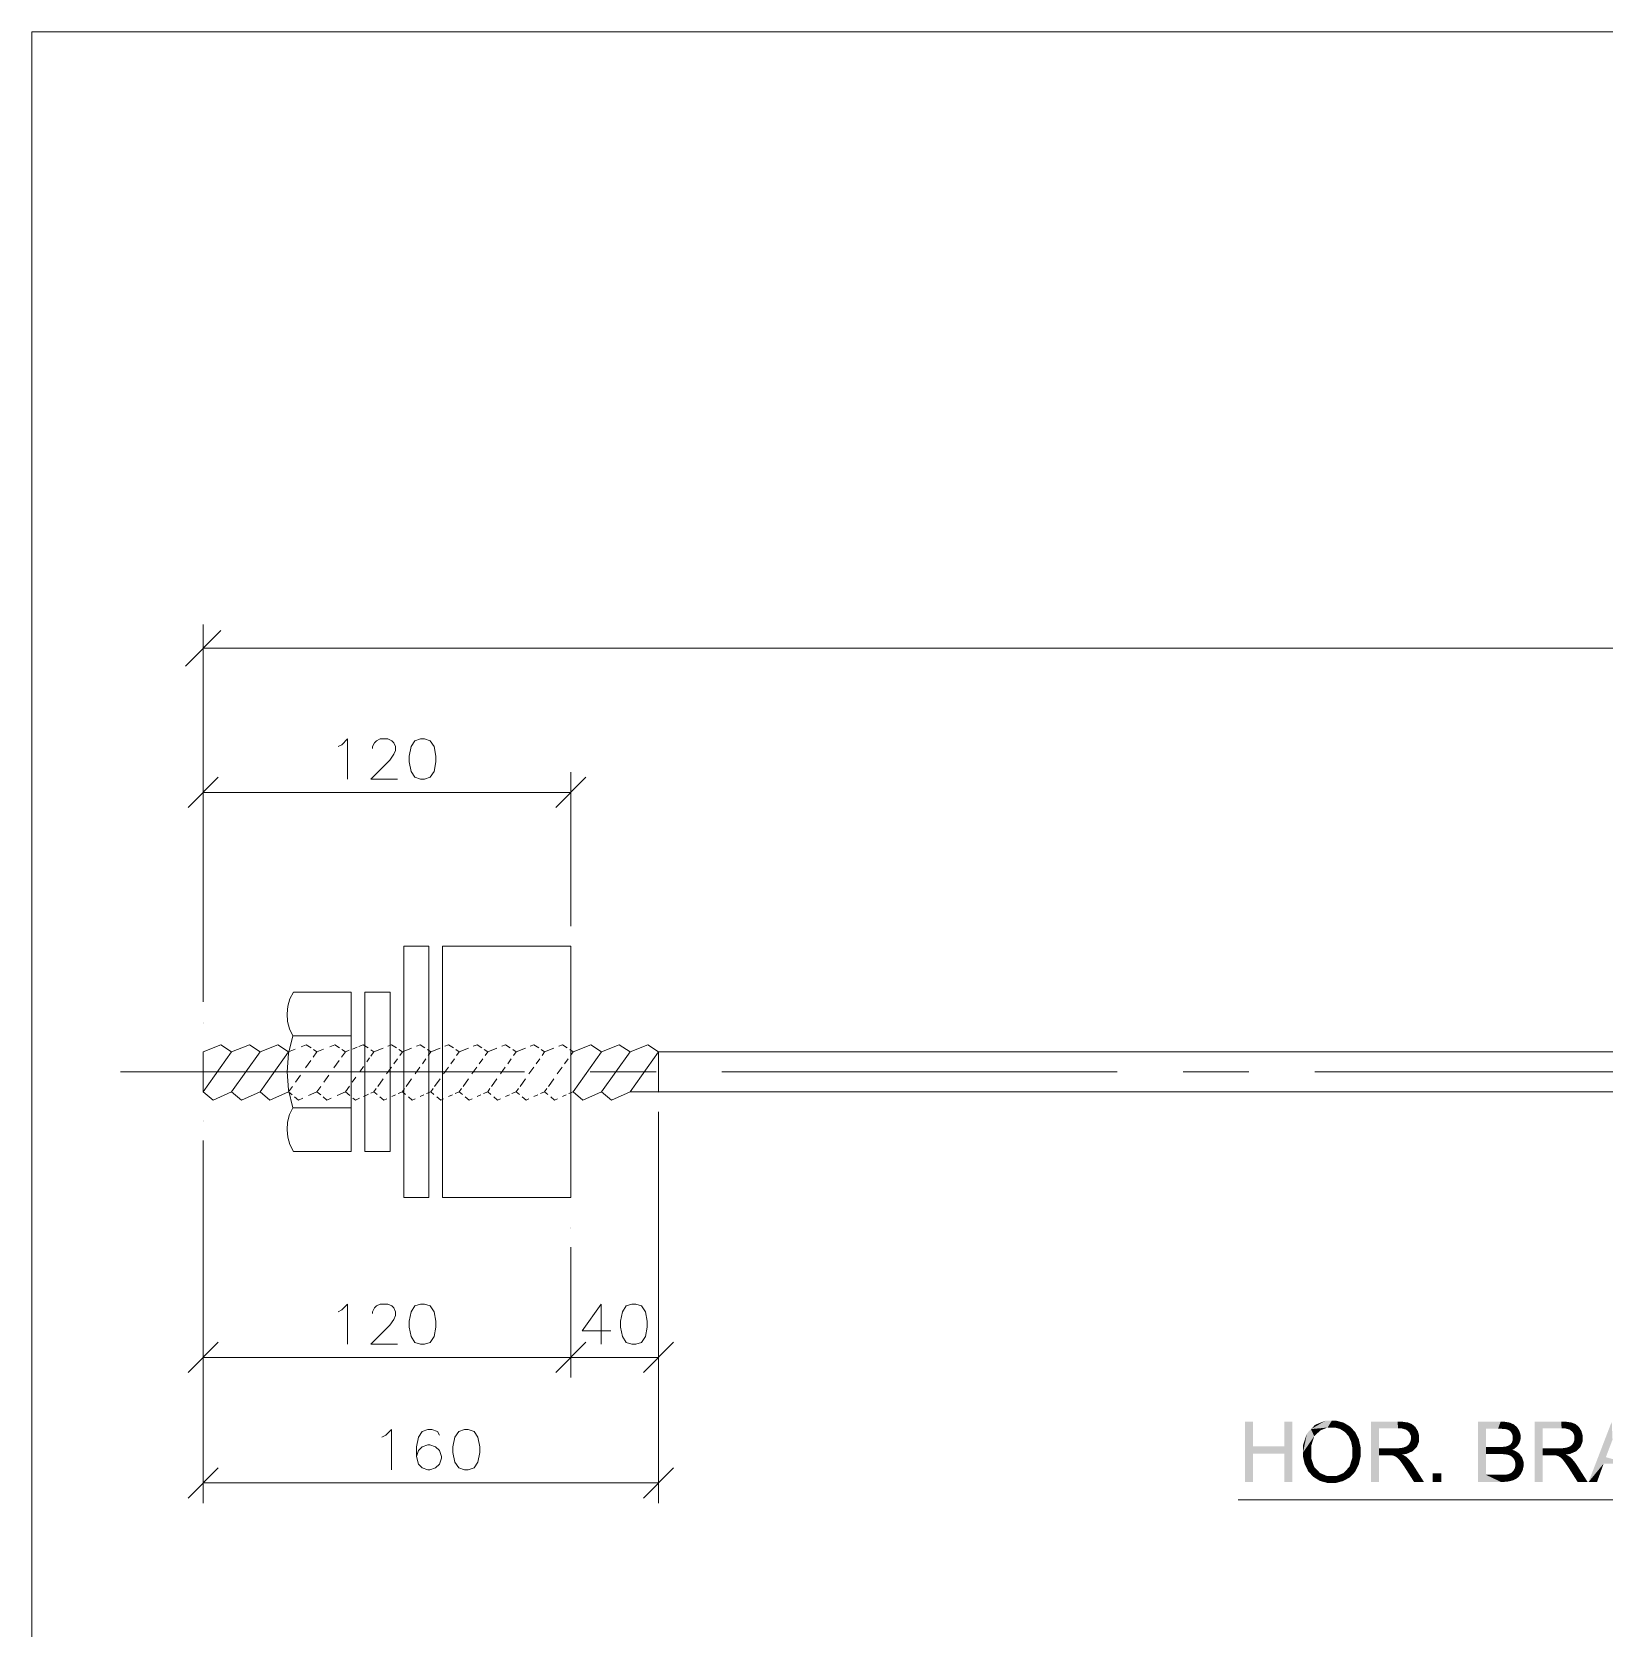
# Model space of a CAD drawing. Header units: millimetres. Extents: x 2 to 579, y 1 to 405.
# Drawn here: x 173.4 to 233.1, y 145.2 to 205.7 of the extents above; entities that cross this region are included whole.
import ezdxf

# ---------------------------------------------------------------- set-up
doc = ezdxf.new("R2010")
doc.units = ezdxf.units.MM
doc.linetypes.add('XKITLINE00', pattern=[0])
doc.layers.add('GraphicObject', color=6, linetype='Continuous', lineweight=0)
doc.layers.add('LinkedObject', color=7, linetype='Continuous', lineweight=0)

# ---------------------------------------------------------------- blocks, each defined once
blk = doc.blocks.new('*A3')
at = {"layer": 'GraphicObject', "color": 3, "linetype": 'XKITLINE00', "lineweight": 0}
for p, q in [((307.972, 205.737), (173.413, 205.737)), ((173.413, 205.737), (173.413, 66.784))]:
    blk.add_line(p, q, dxfattribs=at)
blk = doc.blocks.new('*A4')
at = {"layer": 'LinkedObject'}
for points in [[(219.755, 152.057), (219.454, 150.71), (219.454, 152.997)], [(219.755, 152.057), (219.454, 152.997), (219.755, 152.997)], [(221.246, 152.997), (220.945, 152.057), (220.945, 152.997)], [(220.945, 151.787), (220.945, 152.057), (221.246, 152.997)], [(220.945, 151.787), (221.246, 152.997), (221.246, 150.71)], [(221.961, 152.714), (221.656, 151.823), (221.809, 152.553)], [(222.083, 152.444), (221.656, 151.823), (221.961, 152.714)], [(222.509, 153.036), (221.961, 152.714), (222.114, 152.875)], [(222.751, 153.036), (221.961, 152.714), (222.509, 153.036)], [(222.591, 152.775), (221.961, 152.714), (222.751, 153.036)], [(222.315, 152.665), (221.961, 152.714), (222.591, 152.775)], [(221.961, 152.714), (222.315, 152.665), (222.199, 152.554)], [(222.083, 152.444), (221.961, 152.714), (222.199, 152.554)], [(222.591, 152.775), (222.751, 153.036), (222.752, 152.775)], [(222.751, 153.036), (222.865, 152.775), (222.752, 152.775)], [(223.194, 152.96), (222.751, 153.036), (222.909, 153.036)], [(223.321, 152.885), (222.751, 153.036), (223.194, 152.96)], [(223.069, 152.718), (222.751, 153.036), (223.321, 152.885)], [(222.865, 152.775), (222.751, 153.036), (223.069, 152.718)], [(223.069, 152.718), (223.321, 152.885), (223.16, 152.66)], [(223.321, 152.885), (223.251, 152.603), (223.16, 152.66)], [(223.251, 152.603), (223.321, 152.885), (223.389, 152.442)], [(223.642, 152.598), (223.321, 152.885), (223.448, 152.809)], [(223.709, 152.463), (223.321, 152.885), (223.642, 152.598)], [(223.389, 152.442), (223.321, 152.885), (223.709, 152.463)], [(224.54, 151.988), (224.238, 150.71), (224.238, 152.997)], [(224.238, 152.997), (224.54, 152.745), (224.54, 151.988)], [(225.262, 152.745), (224.238, 152.997), (225.25, 152.997)], [(224.54, 152.745), (224.238, 152.997), (225.262, 152.745)], [(225.25, 152.997), (225.389, 152.745), (225.262, 152.745)], [(225.635, 152.966), (225.25, 152.997), (225.402, 152.997)], [(225.714, 152.935), (225.25, 152.997), (225.635, 152.966)], [(225.575, 152.693), (225.25, 152.997), (225.714, 152.935)], [(225.389, 152.745), (225.25, 152.997), (225.575, 152.693)], [(225.714, 152.935), (225.634, 152.641), (225.575, 152.693)], [(225.793, 152.904), (225.634, 152.641), (225.714, 152.935)], [(225.634, 152.641), (225.793, 152.904), (225.693, 152.588)], [(225.693, 152.588), (225.793, 152.904), (225.968, 152.718)], [(225.968, 152.718), (225.752, 152.455), (225.693, 152.588)], [(226.015, 152.64), (225.752, 152.455), (225.968, 152.718)], [(225.968, 152.718), (225.793, 152.904), (225.92, 152.796)], [(228.299, 152.997), (228.601, 151.766), (228.299, 150.71)], [(228.601, 152.036), (228.601, 151.766), (228.299, 152.997)], [(228.299, 152.997), (228.601, 152.727), (228.601, 152.036)], [(229.059, 152.727), (228.299, 152.997), (229.158, 152.997)], [(228.601, 152.727), (228.299, 152.997), (229.059, 152.727)], [(229.059, 152.727), (229.158, 152.997), (229.183, 152.727)], [(229.158, 152.997), (229.357, 152.711), (229.183, 152.727)], [(229.289, 152.997), (229.357, 152.711), (229.158, 152.997)], [(229.499, 152.962), (229.357, 152.711), (229.289, 152.997)], [(229.357, 152.711), (229.499, 152.962), (229.408, 152.695)], [(229.408, 152.695), (229.499, 152.962), (229.459, 152.679)], [(229.459, 152.679), (229.499, 152.962), (229.578, 152.927)], [(229.578, 152.927), (229.537, 152.62), (229.459, 152.679)], [(229.658, 152.893), (229.537, 152.62), (229.578, 152.927)], [(229.782, 152.786), (229.537, 152.62), (229.658, 152.893)], [(229.827, 152.714), (229.537, 152.62), (229.782, 152.786)], [(229.537, 152.62), (229.827, 152.714), (229.564, 152.577)], [(229.827, 152.714), (229.592, 152.533), (229.564, 152.577)], [(229.592, 152.533), (229.827, 152.714), (229.619, 152.433)], [(229.619, 152.433), (229.827, 152.714), (229.916, 152.412)], [(229.916, 152.491), (229.827, 152.714), (229.871, 152.642)], [(229.916, 152.412), (229.827, 152.714), (229.916, 152.491)], [(230.749, 151.988), (230.447, 150.71), (230.447, 152.997)], [(230.447, 152.997), (230.749, 152.745), (230.749, 151.988)], [(231.471, 152.745), (230.447, 152.997), (231.459, 152.997)], [(230.749, 152.745), (230.447, 152.997), (231.471, 152.745)], [(231.459, 152.997), (231.598, 152.745), (231.471, 152.745)], [(231.844, 152.966), (231.459, 152.997), (231.612, 152.997)], [(231.923, 152.935), (231.459, 152.997), (231.844, 152.966)], [(231.784, 152.693), (231.459, 152.997), (231.923, 152.935)], [(231.598, 152.745), (231.459, 152.997), (231.784, 152.693)], [(231.923, 152.935), (231.843, 152.641), (231.784, 152.693)], [(232.002, 152.904), (231.843, 152.641), (231.923, 152.935)], [(231.843, 152.641), (232.002, 152.904), (231.902, 152.588)], [(231.902, 152.588), (232.002, 152.904), (232.177, 152.718)], [(232.177, 152.718), (231.961, 152.455), (231.902, 152.588)], [(232.224, 152.64), (231.961, 152.455), (232.177, 152.718)], [(232.177, 152.718), (232.002, 152.904), (232.129, 152.796)], [(233.375, 152.997), (233.405, 152.319), (232.497, 150.71)], [(219.755, 151.787), (219.454, 150.71), (219.755, 152.057)], [(219.755, 152.057), (220.945, 151.787), (219.755, 151.787)], [(220.945, 152.057), (220.945, 151.787), (219.755, 152.057)], [(221.809, 152.553), (221.656, 151.823), (221.656, 152.107)], [(221.967, 152.076), (221.656, 151.823), (222.083, 152.444)], [(221.656, 151.823), (221.967, 152.076), (221.967, 151.818)], [(223.389, 152.442), (223.709, 152.463), (223.437, 152.338)], [(223.709, 152.463), (223.484, 152.234), (223.437, 152.338)], [(223.484, 152.234), (223.709, 152.463), (223.531, 151.99)], [(223.531, 151.99), (223.709, 152.463), (223.842, 152.021)], [(223.842, 152.021), (223.709, 152.463), (223.775, 152.328)], [(225.572, 152.053), (225.905, 151.963), (225.513, 152.031)], [(225.905, 151.963), (225.572, 152.053), (225.661, 152.121)], [(225.691, 152.169), (225.905, 151.963), (225.661, 152.121)], [(225.721, 152.216), (225.905, 151.963), (225.691, 152.169)], [(225.721, 152.216), (226.063, 152.373), (225.905, 151.963)], [(225.752, 152.318), (226.063, 152.373), (225.721, 152.216)], [(226.063, 152.467), (225.752, 152.455), (226.015, 152.64)], [(226.063, 152.373), (225.752, 152.455), (226.063, 152.467)], [(225.752, 152.455), (226.063, 152.373), (225.752, 152.374)], [(226.063, 152.373), (225.752, 152.318), (225.752, 152.374)], [(225.905, 151.963), (226.063, 152.373), (225.984, 152.046)], [(225.984, 152.046), (226.063, 152.373), (226.063, 152.251)], [(229.342, 152.05), (229.597, 151.927), (229.198, 152.036)], [(229.386, 152.063), (229.677, 151.966), (229.342, 152.05)], [(229.597, 151.927), (229.342, 152.05), (229.677, 151.966)], [(229.444, 152.08), (229.677, 151.966), (229.386, 152.063)], [(229.531, 152.137), (229.677, 151.966), (229.444, 152.08)], [(229.837, 152.136), (229.531, 152.137), (229.59, 152.216)], [(229.797, 152.071), (229.531, 152.137), (229.837, 152.136)], [(229.677, 151.966), (229.531, 152.137), (229.797, 152.071)], [(229.59, 152.216), (229.916, 152.412), (229.837, 152.136)], [(229.619, 152.316), (229.916, 152.412), (229.59, 152.216)], [(229.916, 152.412), (229.619, 152.376), (229.619, 152.433)], [(229.619, 152.376), (229.916, 152.412), (229.619, 152.316)], [(229.837, 152.136), (229.916, 152.412), (229.877, 152.2)], [(229.877, 152.2), (229.916, 152.412), (229.916, 152.338)], [(231.781, 152.053), (232.115, 151.963), (231.722, 152.031)], [(232.115, 151.963), (231.781, 152.053), (231.87, 152.121)], [(231.9, 152.169), (232.115, 151.963), (231.87, 152.121)], [(231.93, 152.216), (232.115, 151.963), (231.9, 152.169)], [(231.93, 152.216), (232.272, 152.373), (232.115, 151.963)], [(231.961, 152.318), (232.272, 152.373), (231.93, 152.216)], [(232.272, 152.467), (231.961, 152.455), (232.224, 152.64)], [(232.272, 152.373), (231.961, 152.455), (232.272, 152.467)], [(231.961, 152.455), (232.272, 152.373), (231.961, 152.374)], [(232.272, 152.373), (231.961, 152.318), (231.961, 152.374)], [(232.115, 151.963), (232.272, 152.373), (232.193, 152.046)], [(232.193, 152.046), (232.272, 152.373), (232.272, 152.251)], [(232.497, 150.71), (233.405, 152.319), (233.153, 151.65)], [(219.454, 150.71), (219.755, 151.787), (219.755, 150.71)], [(220.945, 151.787), (221.246, 150.71), (220.945, 150.71)], [(221.656, 151.823), (221.967, 151.611), (221.656, 151.673)], [(221.967, 151.611), (221.656, 151.823), (221.967, 151.818)], [(221.656, 151.673), (221.967, 151.611), (221.721, 151.387)], [(221.721, 151.387), (221.967, 151.611), (221.787, 151.252)], [(221.787, 151.252), (221.967, 151.611), (222.078, 151.286)], [(223.421, 151.29), (223.842, 151.849), (223.702, 151.228)], [(223.531, 151.63), (223.842, 151.849), (223.421, 151.29)], [(223.531, 151.851), (223.842, 152.021), (223.842, 151.849)], [(223.531, 151.99), (223.842, 152.021), (223.531, 151.851)], [(223.842, 151.849), (223.531, 151.63), (223.531, 151.851)], [(223.702, 151.228), (223.842, 151.849), (223.772, 151.365)], [(223.772, 151.365), (223.842, 151.849), (223.842, 151.676)], [(224.54, 151.988), (224.54, 151.725), (224.238, 150.71)], [(224.238, 150.71), (224.54, 151.725), (224.54, 150.71)], [(224.89, 151.725), (224.54, 151.988), (225.189, 151.988)], [(224.54, 151.725), (224.54, 151.988), (224.89, 151.725)], [(224.89, 151.725), (225.189, 151.988), (224.948, 151.725)], [(224.948, 151.725), (225.189, 151.988), (225.033, 151.72)], [(225.033, 151.72), (225.189, 151.988), (225.058, 151.714)], [(225.058, 151.714), (225.189, 151.988), (225.093, 151.706)], [(225.093, 151.706), (225.189, 151.988), (225.162, 151.675)], [(225.162, 151.675), (225.189, 151.988), (225.293, 151.988)], [(225.162, 151.675), (225.293, 151.988), (225.196, 151.654)], [(225.293, 151.988), (225.42, 151.75), (225.196, 151.654)], [(225.196, 151.654), (225.42, 151.75), (225.23, 151.632)], [(225.42, 151.75), (225.307, 151.555), (225.23, 151.632)], [(225.455, 152.01), (225.42, 151.75), (225.293, 151.988)], [(225.48, 151.722), (225.307, 151.555), (225.42, 151.75)], [(225.307, 151.555), (225.48, 151.722), (225.35, 151.501)], [(225.35, 151.501), (225.48, 151.722), (225.392, 151.446)], [(225.392, 151.446), (225.48, 151.722), (225.602, 151.637)], [(225.602, 151.637), (225.501, 151.289), (225.392, 151.446)], [(225.42, 151.75), (225.455, 152.01), (225.584, 151.773)], [(225.513, 152.031), (225.905, 151.963), (225.455, 152.01)], [(225.827, 151.879), (225.455, 152.01), (225.905, 151.963)], [(225.584, 151.773), (225.455, 152.01), (225.827, 151.879)], [(225.602, 151.637), (225.48, 151.722), (225.571, 151.665)], [(225.668, 151.576), (225.501, 151.289), (225.602, 151.637)], [(225.793, 151.424), (225.501, 151.289), (225.668, 151.576)], [(228.299, 150.71), (228.601, 151.766), (228.601, 150.98)], [(229.131, 151.766), (228.601, 152.036), (229.097, 152.036)], [(228.601, 151.766), (228.601, 152.036), (229.131, 151.766)], [(229.241, 151.766), (229.097, 152.036), (229.198, 152.036)], [(229.131, 151.766), (229.097, 152.036), (229.241, 151.766)], [(229.198, 152.036), (229.597, 151.927), (229.241, 151.766)], [(229.241, 151.766), (229.597, 151.927), (229.408, 151.747)], [(229.597, 151.927), (229.467, 151.728), (229.408, 151.747)], [(229.467, 151.728), (229.597, 151.927), (229.525, 151.709)], [(229.525, 151.709), (229.597, 151.927), (229.616, 151.643)], [(229.859, 151.792), (229.597, 151.927), (229.7, 151.896)], [(229.616, 151.643), (229.597, 151.927), (229.859, 151.792)], [(229.616, 151.643), (229.859, 151.792), (229.649, 151.596)], [(229.649, 151.596), (229.859, 151.792), (229.682, 151.548)], [(229.682, 151.548), (229.859, 151.792), (229.915, 151.719)], [(229.915, 151.719), (229.715, 151.437), (229.682, 151.548)], [(229.971, 151.646), (229.715, 151.437), (229.915, 151.719)], [(230.026, 151.473), (229.715, 151.437), (229.971, 151.646)], [(230.026, 151.373), (229.715, 151.437), (230.026, 151.473)], [(229.715, 151.437), (230.026, 151.373), (229.715, 151.373)], [(230.749, 151.988), (230.749, 151.725), (230.447, 150.71)], [(230.447, 150.71), (230.749, 151.725), (230.749, 150.71)], [(231.099, 151.725), (230.749, 151.988), (231.398, 151.988)], [(230.749, 151.725), (230.749, 151.988), (231.099, 151.725)], [(231.099, 151.725), (231.398, 151.988), (231.158, 151.725)], [(231.158, 151.725), (231.398, 151.988), (231.242, 151.72)], [(231.242, 151.72), (231.398, 151.988), (231.267, 151.714)], [(231.267, 151.714), (231.398, 151.988), (231.302, 151.706)], [(231.302, 151.706), (231.398, 151.988), (231.371, 151.675)], [(231.371, 151.675), (231.398, 151.988), (231.502, 151.988)], [(231.371, 151.675), (231.502, 151.988), (231.405, 151.654)], [(231.502, 151.988), (231.629, 151.75), (231.405, 151.654)], [(231.405, 151.654), (231.629, 151.75), (231.439, 151.632)], [(231.629, 151.75), (231.516, 151.555), (231.439, 151.632)], [(231.664, 152.01), (231.629, 151.75), (231.502, 151.988)], [(231.689, 151.722), (231.516, 151.555), (231.629, 151.75)], [(231.516, 151.555), (231.689, 151.722), (231.559, 151.501)], [(231.559, 151.501), (231.689, 151.722), (231.601, 151.446)], [(231.601, 151.446), (231.689, 151.722), (231.811, 151.637)], [(231.811, 151.637), (231.71, 151.289), (231.601, 151.446)], [(231.629, 151.75), (231.664, 152.01), (231.793, 151.773)], [(231.722, 152.031), (232.115, 151.963), (231.664, 152.01)], [(232.036, 151.879), (231.664, 152.01), (232.115, 151.963)], [(231.793, 151.773), (231.664, 152.01), (232.036, 151.879)], [(231.811, 151.637), (231.689, 151.722), (231.78, 151.665)], [(231.877, 151.576), (231.71, 151.289), (231.811, 151.637)], [(232.002, 151.424), (231.71, 151.289), (231.877, 151.576)], [(233.067, 151.403), (232.497, 150.71), (233.153, 151.65)], [(233.153, 151.65), (234.024, 151.403), (233.067, 151.403)], [(222.078, 151.286), (222.045, 150.905), (221.787, 151.252)], [(221.787, 151.252), (222.045, 150.905), (221.852, 151.118)], [(222.189, 151.167), (222.045, 150.905), (222.078, 151.286)], [(222.045, 150.905), (222.189, 151.167), (222.172, 150.827)], [(222.172, 150.827), (222.189, 151.167), (222.301, 151.048)], [(222.301, 151.048), (222.749, 150.671), (222.172, 150.827)], [(222.172, 150.827), (222.749, 150.671), (222.299, 150.749)], [(222.58, 150.929), (222.749, 150.671), (222.301, 151.048)], [(222.749, 150.671), (222.58, 150.929), (222.747, 150.929)], [(222.918, 150.929), (222.749, 150.671), (222.747, 150.929)], [(222.749, 150.671), (222.918, 150.929), (222.898, 150.671)], [(222.898, 150.671), (222.918, 150.929), (223.176, 150.742)], [(223.304, 150.812), (222.918, 150.929), (223.2, 151.049)], [(223.176, 150.742), (222.918, 150.929), (223.304, 150.812)], [(223.31, 151.169), (223.433, 150.883), (223.2, 151.049)], [(223.2, 151.049), (223.433, 150.883), (223.304, 150.812)], [(223.702, 151.228), (223.31, 151.169), (223.421, 151.29)], [(223.632, 151.09), (223.31, 151.169), (223.702, 151.228)], [(223.433, 150.883), (223.31, 151.169), (223.632, 151.09)], [(225.501, 151.289), (225.793, 151.424), (225.568, 151.186)], [(225.568, 151.186), (225.793, 151.424), (225.852, 151.332)], [(225.568, 151.186), (225.852, 151.332), (225.87, 150.71)], [(225.87, 150.71), (225.852, 151.332), (226.247, 150.71)], [(226.902, 151.03), (226.582, 150.71), (226.582, 151.03)], [(226.902, 150.71), (226.582, 150.71), (226.902, 151.03)], [(228.601, 150.98), (229.171, 150.71), (228.299, 150.71)], [(229.172, 150.98), (229.171, 150.71), (228.601, 150.98)], [(229.172, 150.98), (229.281, 150.71), (229.171, 150.71)], [(229.246, 150.98), (229.281, 150.71), (229.172, 150.98)], [(229.349, 150.985), (229.465, 150.729), (229.246, 150.98)], [(229.246, 150.98), (229.465, 150.729), (229.281, 150.71)], [(229.379, 150.991), (229.465, 150.729), (229.349, 150.985)], [(229.54, 150.748), (229.379, 150.991), (229.431, 151)], [(229.465, 150.729), (229.379, 150.991), (229.54, 150.748)], [(229.519, 151.031), (229.791, 150.861), (229.431, 151)], [(229.431, 151), (229.791, 150.861), (229.54, 150.748)], [(229.554, 151.053), (229.791, 150.861), (229.519, 151.031)], [(229.54, 150.748), (229.791, 150.861), (229.615, 150.767)], [(229.791, 150.861), (229.554, 151.053), (229.589, 151.075)], [(229.647, 151.139), (229.958, 151.074), (229.589, 151.075)], [(229.589, 151.075), (229.958, 151.074), (229.791, 150.861)], [(229.615, 150.767), (229.791, 150.861), (229.741, 150.824)], [(229.67, 151.18), (229.958, 151.074), (229.647, 151.139)], [(229.958, 151.074), (229.67, 151.18), (229.692, 151.222)], [(229.692, 151.222), (230.026, 151.373), (229.958, 151.074)], [(229.715, 151.318), (230.026, 151.373), (229.692, 151.222)], [(230.026, 151.373), (229.715, 151.318), (229.715, 151.373)], [(229.791, 150.861), (229.958, 151.074), (229.84, 150.899)], [(229.84, 150.899), (229.958, 151.074), (229.924, 151.005)], [(229.958, 151.074), (230.026, 151.373), (229.992, 151.143)], [(229.992, 151.143), (230.026, 151.373), (230.026, 151.292)], [(231.71, 151.289), (232.002, 151.424), (231.777, 151.186)], [(231.777, 151.186), (232.002, 151.424), (232.061, 151.332)], [(231.777, 151.186), (232.061, 151.332), (232.079, 150.71)], [(232.079, 150.71), (232.061, 151.332), (232.457, 150.71)], [(232.497, 150.71), (233.067, 151.403), (232.816, 150.71)], [(222.299, 150.749), (222.749, 150.671), (222.588, 150.671)]]:
    blk.add_hatch(color=7, dxfattribs=at).paths.add_polyline_path(points, flags=17)
at = {"layer": 'LinkedObject', "color": 1, "linetype": 'XKITLINE00', "lineweight": 0}
for p, q in [((180.588, 183.023), (179.238, 181.673)), ((179.913, 169.011), (179.913, 183.248)), ((302.389, 182.348), (179.913, 182.348)), ((179.913, 168.928), (179.913, 177.644)), ((193.867, 171.804), (193.867, 177.644)), ((180.487, 177.453), (179.34, 176.305)), ((193.867, 176.879), (179.913, 176.879)), ((193.293, 176.305), (194.441, 177.453)), ((197.193, 164.752), (197.193, 149.907)), ((197.193, 164.709), (197.193, 154.67)), ((179.913, 163.672), (179.913, 154.67)), ((179.913, 163.62), (179.913, 149.907)), ((193.867, 159.613), (193.867, 154.67)), ((193.867, 159.561), (193.867, 154.67)), ((180.487, 156.009), (179.34, 154.861)), ((193.293, 154.861), (194.441, 156.009)), ((194.441, 156.009), (193.293, 154.861)), ((196.62, 154.861), (197.767, 156.009)), ((193.867, 155.435), (179.913, 155.435)), ((197.193, 155.435), (193.867, 155.435)), ((180.487, 151.246), (179.34, 150.098)), ((196.62, 150.098), (197.767, 151.246)), ((179.913, 150.672), (197.193, 150.672))]:
    blk.add_line(p, q, dxfattribs=at)
at = {"layer": 'LinkedObject', "color": 7, "linetype": 'XKITLINE00', "lineweight": 0}
for p, q in [((179.913, 182.348), (179.913, 182.348)), ((185.178, 178.688), (185.397, 178.906)), ((185.397, 178.906), (185.397, 177.376)), ((186.344, 178.615), (186.417, 178.76)), ((186.417, 178.76), (186.49, 178.833)), ((186.49, 178.833), (186.635, 178.906)), ((186.635, 178.906), (186.927, 178.906)), ((186.927, 178.906), (187.072, 178.833)), ((187.072, 178.833), (187.145, 178.76)), ((187.145, 178.76), (187.218, 178.615)), ((187.947, 178.833), (187.801, 178.615)), ((188.165, 178.906), (187.947, 178.833)), ((188.311, 178.906), (188.165, 178.906)), ((188.53, 178.833), (188.311, 178.906)), ((188.675, 178.615), (188.53, 178.833)), ((185.032, 178.615), (185.178, 178.688)), ((187, 178.105), (186.271, 177.376)), ((186.344, 178.542), (186.344, 178.615)), ((187.145, 178.323), (187, 178.105)), ((187.218, 178.469), (187.145, 178.323)), ((187.218, 178.615), (187.218, 178.469)), ((187.801, 178.615), (187.728, 178.25)), ((187.728, 178.25), (187.728, 178.032)), ((188.748, 178.25), (188.675, 178.615)), ((188.748, 178.032), (188.748, 178.25)), ((187.728, 178.032), (187.801, 177.668)), ((187.801, 177.668), (187.947, 177.449)), ((188.53, 177.449), (188.675, 177.668)), ((188.675, 177.668), (188.748, 178.032)), ((179.913, 176.879), (179.913, 176.879)), ((186.271, 177.376), (187.291, 177.376)), ((187.947, 177.449), (188.165, 177.376)), ((188.165, 177.376), (188.311, 177.376)), ((188.311, 177.376), (188.53, 177.449)), ((193.867, 171.039), (193.867, 171.039)), ((179.913, 168.163), (179.913, 168.163)), ((179.913, 168.111), (179.913, 168.111)), ((179.913, 167.031), (180.587, 167.3)), ((180.587, 167.3), (180.993, 167.031)), ((180.993, 167.031), (181.667, 167.3)), ((181.667, 167.3), (182.073, 167.031)), ((182.073, 167.031), (182.747, 167.3)), ((182.747, 167.3), (183.153, 167.031)), ((183.634, 167.223), (183.827, 167.3)), ((183.827, 167.3), (184.011, 167.179)), ((184.714, 167.223), (184.907, 167.3)), ((184.907, 167.3), (185.091, 167.179)), ((185.583, 167.139), (185.754, 167.207)), ((185.824, 167.235), (185.987, 167.3)), ((185.987, 167.3), (186.17, 167.179)), ((186.926, 167.244), (187.067, 167.3)), ((187.067, 167.3), (187.248, 167.181)), ((188.006, 167.244), (188.147, 167.3)), ((188.147, 167.3), (188.328, 167.181)), ((189.086, 167.244), (189.227, 167.3)), ((189.227, 167.3), (189.408, 167.181)), ((190.166, 167.244), (190.307, 167.3)), ((190.307, 167.3), (190.488, 167.181)), ((191.246, 167.244), (191.387, 167.3)), ((191.387, 167.3), (191.568, 167.181)), ((192.326, 167.244), (192.467, 167.3)), ((192.467, 167.3), (192.648, 167.181)), ((193.406, 167.244), (193.547, 167.3)), ((193.547, 167.3), (193.728, 167.181)), ((193.953, 167.031), (194.627, 167.3)), ((194.627, 167.3), (195.033, 167.031)), ((195.033, 167.031), (195.707, 167.3)), ((195.707, 167.3), (196.113, 167.031)), ((196.113, 167.031), (196.787, 167.3)), ((196.787, 167.3), (197.193, 167.031)), ((179.913, 165.517), (180.993, 167.031)), ((179.913, 167.031), (179.913, 165.517)), ((180.993, 165.517), (182.073, 167.031)), ((182.073, 165.517), (183.153, 167.031)), ((183.153, 167.031), (183.403, 167.131)), ((183.797, 166.419), (183.997, 166.7)), ((184.087, 166.826), (184.233, 167.031)), ((184.096, 167.123), (184.233, 167.031)), ((184.233, 167.031), (184.483, 167.131)), ((184.877, 166.419), (185.077, 166.7)), ((185.167, 166.826), (185.313, 167.031)), ((185.176, 167.123), (185.313, 167.031)), ((185.313, 167.031), (185.46, 167.09)), ((186.124, 166.654), (186.229, 166.801)), ((186.279, 167.107), (186.393, 167.031)), ((186.279, 166.87), (186.393, 167.031)), ((186.393, 167.031), (186.744, 167.171)), ((187.151, 166.579), (187.287, 166.769)), ((187.343, 167.117), (187.473, 167.031)), ((187.373, 166.891), (187.473, 167.031)), ((187.473, 167.031), (187.824, 167.171)), ((188.231, 166.579), (188.367, 166.769)), ((188.423, 167.117), (188.553, 167.031)), ((188.453, 166.891), (188.553, 167.031)), ((188.553, 167.031), (188.904, 167.171)), ((189.311, 166.579), (189.447, 166.769)), ((189.503, 167.117), (189.633, 167.031)), ((189.533, 166.891), (189.633, 167.031)), ((189.633, 167.031), (189.984, 167.171)), ((190.391, 166.579), (190.527, 166.769)), ((190.583, 167.117), (190.713, 167.031)), ((190.613, 166.891), (190.713, 167.031)), ((190.713, 167.031), (191.064, 167.171)), ((191.471, 166.579), (191.607, 166.769)), ((191.663, 167.117), (191.793, 167.031)), ((191.693, 166.891), (191.793, 167.031)), ((191.793, 167.031), (192.144, 167.171)), ((192.551, 166.579), (192.687, 166.769)), ((192.743, 167.117), (192.873, 167.031)), ((192.773, 166.891), (192.873, 167.031)), ((192.873, 167.031), (193.224, 167.171)), ((193.631, 166.579), (193.767, 166.769)), ((193.823, 167.117), (193.953, 167.031)), ((193.853, 166.891), (193.953, 167.031)), ((193.953, 165.517), (195.033, 167.031)), ((195.033, 165.517), (196.113, 167.031)), ((196.113, 165.517), (197.193, 167.031)), ((197.193, 167.031), (285.109, 167.031)), ((197.193, 167.031), (197.193, 165.517)), ((183.417, 165.886), (183.603, 166.148)), ((184.497, 165.886), (184.683, 166.148)), ((185.572, 165.879), (185.711, 166.075)), ((185.853, 166.274), (186, 166.48)), ((186.539, 165.722), (186.744, 166.009)), ((186.874, 166.191), (187.06, 166.451)), ((187.619, 165.722), (187.824, 166.009)), ((187.954, 166.191), (188.14, 166.451)), ((188.699, 165.722), (188.904, 166.009)), ((189.034, 166.191), (189.22, 166.451)), ((189.779, 165.722), (189.984, 166.009)), ((190.114, 166.191), (190.3, 166.451)), ((190.859, 165.722), (191.064, 166.009)), ((191.194, 166.191), (191.38, 166.451)), ((191.939, 165.722), (192.144, 166.009)), ((192.274, 166.191), (192.46, 166.451)), ((193.019, 165.722), (193.224, 166.009)), ((193.354, 166.191), (193.54, 166.451)), ((180.288, 165.202), (179.913, 165.517)), ((180.993, 165.517), (180.288, 165.202)), ((181.368, 165.202), (180.993, 165.517)), ((182.073, 165.517), (181.368, 165.202)), ((182.448, 165.202), (182.073, 165.517)), ((183.153, 165.517), (182.448, 165.202)), ((183.153, 165.517), (183.299, 165.721)), ((183.296, 165.397), (183.153, 165.517)), ((184.233, 165.517), (183.913, 165.374)), ((184.233, 165.517), (184.379, 165.721)), ((184.376, 165.397), (184.233, 165.517)), ((185.313, 165.517), (184.993, 165.374)), ((185.313, 165.517), (185.465, 165.729)), ((185.477, 165.379), (185.313, 165.517)), ((186.187, 165.425), (185.999, 165.341)), ((186.393, 165.517), (186.279, 165.466)), ((186.393, 165.517), (186.479, 165.637)), ((186.513, 165.416), (186.393, 165.517)), ((187.214, 165.401), (187.068, 165.336)), ((187.473, 165.517), (187.314, 165.446)), ((187.473, 165.517), (187.559, 165.637)), ((187.593, 165.416), (187.473, 165.517)), ((188.294, 165.401), (188.148, 165.336)), ((188.553, 165.517), (188.394, 165.446)), ((188.553, 165.517), (188.639, 165.637)), ((188.673, 165.416), (188.553, 165.517)), ((189.374, 165.401), (189.228, 165.336)), ((189.633, 165.517), (189.474, 165.446)), ((189.633, 165.517), (189.719, 165.637)), ((189.753, 165.416), (189.633, 165.517)), ((190.454, 165.401), (190.308, 165.336)), ((190.713, 165.517), (190.554, 165.446)), ((190.713, 165.517), (190.799, 165.637)), ((190.833, 165.416), (190.713, 165.517)), ((191.534, 165.401), (191.388, 165.336)), ((191.793, 165.517), (191.634, 165.446)), ((191.793, 165.517), (191.879, 165.637)), ((191.913, 165.416), (191.793, 165.517)), ((192.614, 165.401), (192.468, 165.336)), ((192.873, 165.517), (192.714, 165.446)), ((192.873, 165.517), (192.959, 165.637)), ((192.993, 165.416), (192.873, 165.517)), ((193.694, 165.401), (193.548, 165.336)), ((193.953, 165.517), (193.794, 165.446)), ((193.953, 165.517), (194.039, 165.637)), ((194.328, 165.202), (193.953, 165.517)), ((195.033, 165.517), (194.328, 165.202)), ((195.408, 165.202), (195.033, 165.517)), ((196.113, 165.517), (195.408, 165.202)), ((285.109, 165.517), (196.113, 165.517)), ((197.193, 165.517), (197.193, 165.517)), ((197.193, 165.474), (197.193, 165.474)), ((183.528, 165.202), (183.382, 165.325)), ((183.695, 165.277), (183.528, 165.202)), ((184.608, 165.202), (184.462, 165.325)), ((184.775, 165.277), (184.608, 165.202)), ((185.688, 165.202), (185.599, 165.276)), ((185.847, 165.273), (185.688, 165.202)), ((186.768, 165.202), (186.623, 165.324)), ((186.878, 165.251), (186.768, 165.202)), ((187.848, 165.202), (187.703, 165.324)), ((187.958, 165.251), (187.848, 165.202)), ((188.928, 165.202), (188.783, 165.324)), ((189.038, 165.251), (188.928, 165.202)), ((190.008, 165.202), (189.863, 165.324)), ((190.118, 165.251), (190.008, 165.202)), ((191.088, 165.202), (190.943, 165.324)), ((191.198, 165.251), (191.088, 165.202)), ((192.168, 165.202), (192.023, 165.324)), ((192.278, 165.251), (192.168, 165.202)), ((193.248, 165.202), (193.103, 165.324)), ((193.358, 165.251), (193.248, 165.202)), ((179.913, 164.437), (179.913, 164.437)), ((179.913, 164.385), (179.913, 164.385)), ((193.867, 160.378), (193.867, 160.378)), ((193.867, 160.326), (193.867, 160.326)), ((185.032, 157.171), (185.178, 157.244)), ((185.178, 157.244), (185.397, 157.462)), ((185.397, 157.462), (185.397, 155.932)), ((186.344, 157.171), (186.417, 157.317)), ((186.344, 157.098), (186.344, 157.171)), ((186.417, 157.317), (186.49, 157.389)), ((186.49, 157.389), (186.635, 157.462)), ((186.635, 157.462), (186.927, 157.462)), ((186.927, 157.462), (187.072, 157.389)), ((187.072, 157.389), (187.145, 157.317)), ((187.145, 157.317), (187.218, 157.171)), ((187.218, 157.025), (187.145, 156.879)), ((187.218, 157.171), (187.218, 157.025)), ((187.801, 157.171), (187.728, 156.807)), ((187.947, 157.389), (187.801, 157.171)), ((188.165, 157.462), (187.947, 157.389)), ((188.311, 157.462), (188.165, 157.462)), ((188.53, 157.389), (188.311, 157.462)), ((188.675, 157.171), (188.53, 157.389)), ((188.748, 156.807), (188.675, 157.171)), ((195.02, 157.462), (194.292, 156.442)), ((195.02, 155.932), (195.02, 157.462)), ((195.822, 157.171), (195.749, 156.807)), ((195.967, 157.389), (195.822, 157.171)), ((196.186, 157.462), (195.967, 157.389)), ((196.332, 157.462), (196.186, 157.462)), ((196.55, 157.389), (196.332, 157.462)), ((196.696, 157.171), (196.55, 157.389)), ((196.769, 156.807), (196.696, 157.171)), ((187, 156.661), (186.271, 155.932)), ((187.145, 156.879), (187, 156.661)), ((187.728, 156.807), (187.728, 156.588)), ((187.728, 156.588), (187.801, 156.224)), ((188.675, 156.224), (188.748, 156.588)), ((188.748, 156.588), (188.748, 156.807)), ((194.292, 156.442), (195.385, 156.442)), ((195.749, 156.807), (195.749, 156.588)), ((195.749, 156.588), (195.822, 156.224)), ((196.696, 156.224), (196.769, 156.588)), ((196.769, 156.588), (196.769, 156.807)), ((186.271, 155.932), (187.291, 155.932)), ((187.801, 156.224), (187.947, 156.005)), ((187.947, 156.005), (188.165, 155.932)), ((188.165, 155.932), (188.311, 155.932)), ((188.311, 155.932), (188.53, 156.005)), ((188.53, 156.005), (188.675, 156.224)), ((195.822, 156.224), (195.967, 156.005)), ((195.967, 156.005), (196.186, 155.932)), ((196.186, 155.932), (196.332, 155.932)), ((196.332, 155.932), (196.55, 156.005)), ((196.55, 156.005), (196.696, 156.224)), ((179.913, 155.435), (179.913, 155.435)), ((193.867, 155.435), (193.867, 155.435)), ((186.841, 152.48), (187.06, 152.699)), ((187.06, 152.699), (187.06, 151.169)), ((188.444, 152.699), (188.226, 152.626)), ((188.59, 152.699), (188.444, 152.699)), ((188.808, 152.626), (188.59, 152.699)), ((189.828, 152.699), (189.61, 152.626)), ((189.974, 152.699), (189.828, 152.699)), ((190.193, 152.626), (189.974, 152.699)), ((186.696, 152.408), (186.841, 152.48)), ((188.08, 152.408), (188.007, 152.043)), ((188.007, 152.043), (188.007, 151.679)), ((188.226, 152.626), (188.08, 152.408)), ((188.226, 152.043), (188.08, 151.898)), ((188.444, 152.116), (188.226, 152.043)), ((188.517, 152.116), (188.444, 152.116)), ((188.736, 152.043), (188.517, 152.116)), ((188.881, 151.898), (188.736, 152.043)), ((188.881, 152.48), (188.808, 152.626)), ((189.464, 152.408), (189.391, 152.043)), ((189.391, 152.043), (189.391, 151.825)), ((189.61, 152.626), (189.464, 152.408)), ((190.338, 152.408), (190.193, 152.626)), ((190.411, 152.043), (190.338, 152.408)), ((190.411, 151.825), (190.411, 152.043)), ((188.08, 151.898), (188.007, 151.679)), ((188.007, 151.679), (188.08, 151.388)), ((188.954, 151.679), (188.881, 151.898)), ((188.881, 151.388), (188.954, 151.606)), ((188.954, 151.606), (188.954, 151.679)), ((189.391, 151.825), (189.464, 151.46)), ((189.464, 151.46), (189.61, 151.242)), ((190.193, 151.242), (190.338, 151.46)), ((190.338, 151.46), (190.411, 151.825)), ((188.08, 151.388), (188.226, 151.242)), ((188.226, 151.242), (188.444, 151.169)), ((188.444, 151.169), (188.517, 151.169)), ((188.517, 151.169), (188.736, 151.242)), ((188.736, 151.242), (188.881, 151.388)), ((189.61, 151.242), (189.828, 151.169)), ((189.828, 151.169), (189.974, 151.169)), ((189.974, 151.169), (190.193, 151.242)), ((197.193, 150.672), (197.193, 150.672)), ((219.197, 150.033), (221.503, 150.033)), ((221.503, 150.033), (223.986, 150.033)), ((223.986, 150.033), (226.291, 150.033)), ((226.291, 150.033), (227.179, 150.033)), ((227.179, 150.033), (228.066, 150.033)), ((228.066, 150.033), (230.195, 150.033)), ((230.195, 150.033), (232.501, 150.033)), ((232.501, 150.033), (234.63, 150.033))]:
    blk.add_line(p, q, dxfattribs=at)
at = {"layer": 'LinkedObject', "color": 6, "linetype": 'XKITLINE00', "lineweight": 0}
for p, q in [((187.524, 171.039), (188.483, 171.039)), ((187.524, 161.51), (187.524, 171.039)), ((188.483, 161.51), (188.483, 171.039)), ((189.001, 171.039), (193.867, 171.039)), ((189.001, 161.51), (189.001, 171.039)), ((193.867, 161.51), (193.867, 171.039)), ((183.205, 169.039), (183.124, 168.759)), ((183.336, 169.299), (183.205, 169.039)), ((185.528, 169.299), (183.336, 169.299)), ((185.528, 169.299), (185.528, 166.274)), ((186.046, 163.249), (186.046, 169.299)), ((186.046, 169.299), (187.005, 169.299)), ((187.005, 163.249), (187.005, 169.299)), ((183.124, 168.759), (183.095, 168.47)), ((183.095, 168.47), (183.118, 168.18)), ((183.118, 168.18), (183.194, 167.899)), ((183.194, 167.899), (183.318, 167.636)), ((183.318, 167.636), (183.152, 166.964)), ((183.318, 167.636), (185.528, 167.636)), ((183.152, 166.964), (183.096, 166.274)), ((176.777, 166.274), (192.103, 166.274)), ((183.096, 166.274), (183.152, 165.584)), ((185.528, 163.249), (185.528, 166.274)), ((194.603, 166.274), (197.103, 166.274)), ((199.603, 166.274), (214.603, 166.274)), ((217.103, 166.274), (219.603, 166.274)), ((222.103, 166.274), (237.103, 166.274)), ((183.152, 165.584), (183.318, 164.912)), ((183.318, 164.912), (183.194, 164.649)), ((183.318, 164.912), (185.528, 164.912)), ((183.118, 164.368), (183.095, 164.078)), ((183.194, 164.649), (183.118, 164.368)), ((183.095, 164.078), (183.124, 163.789)), ((183.124, 163.789), (183.205, 163.51)), ((183.205, 163.51), (183.336, 163.249)), ((185.528, 163.249), (183.336, 163.249)), ((186.046, 163.249), (187.005, 163.249)), ((187.524, 161.51), (188.483, 161.51)), ((189.001, 161.51), (193.867, 161.51))]:
    blk.add_line(p, q, dxfattribs=at)

msp = doc.modelspace()

# ---------------------------------------------------------------- block references
at = {"lineweight": 0}
for name in ['*A3', '*A4']:
    msp.add_blockref(name, (0, 0), dxfattribs=at)

doc.saveas('drawing.dxf')
